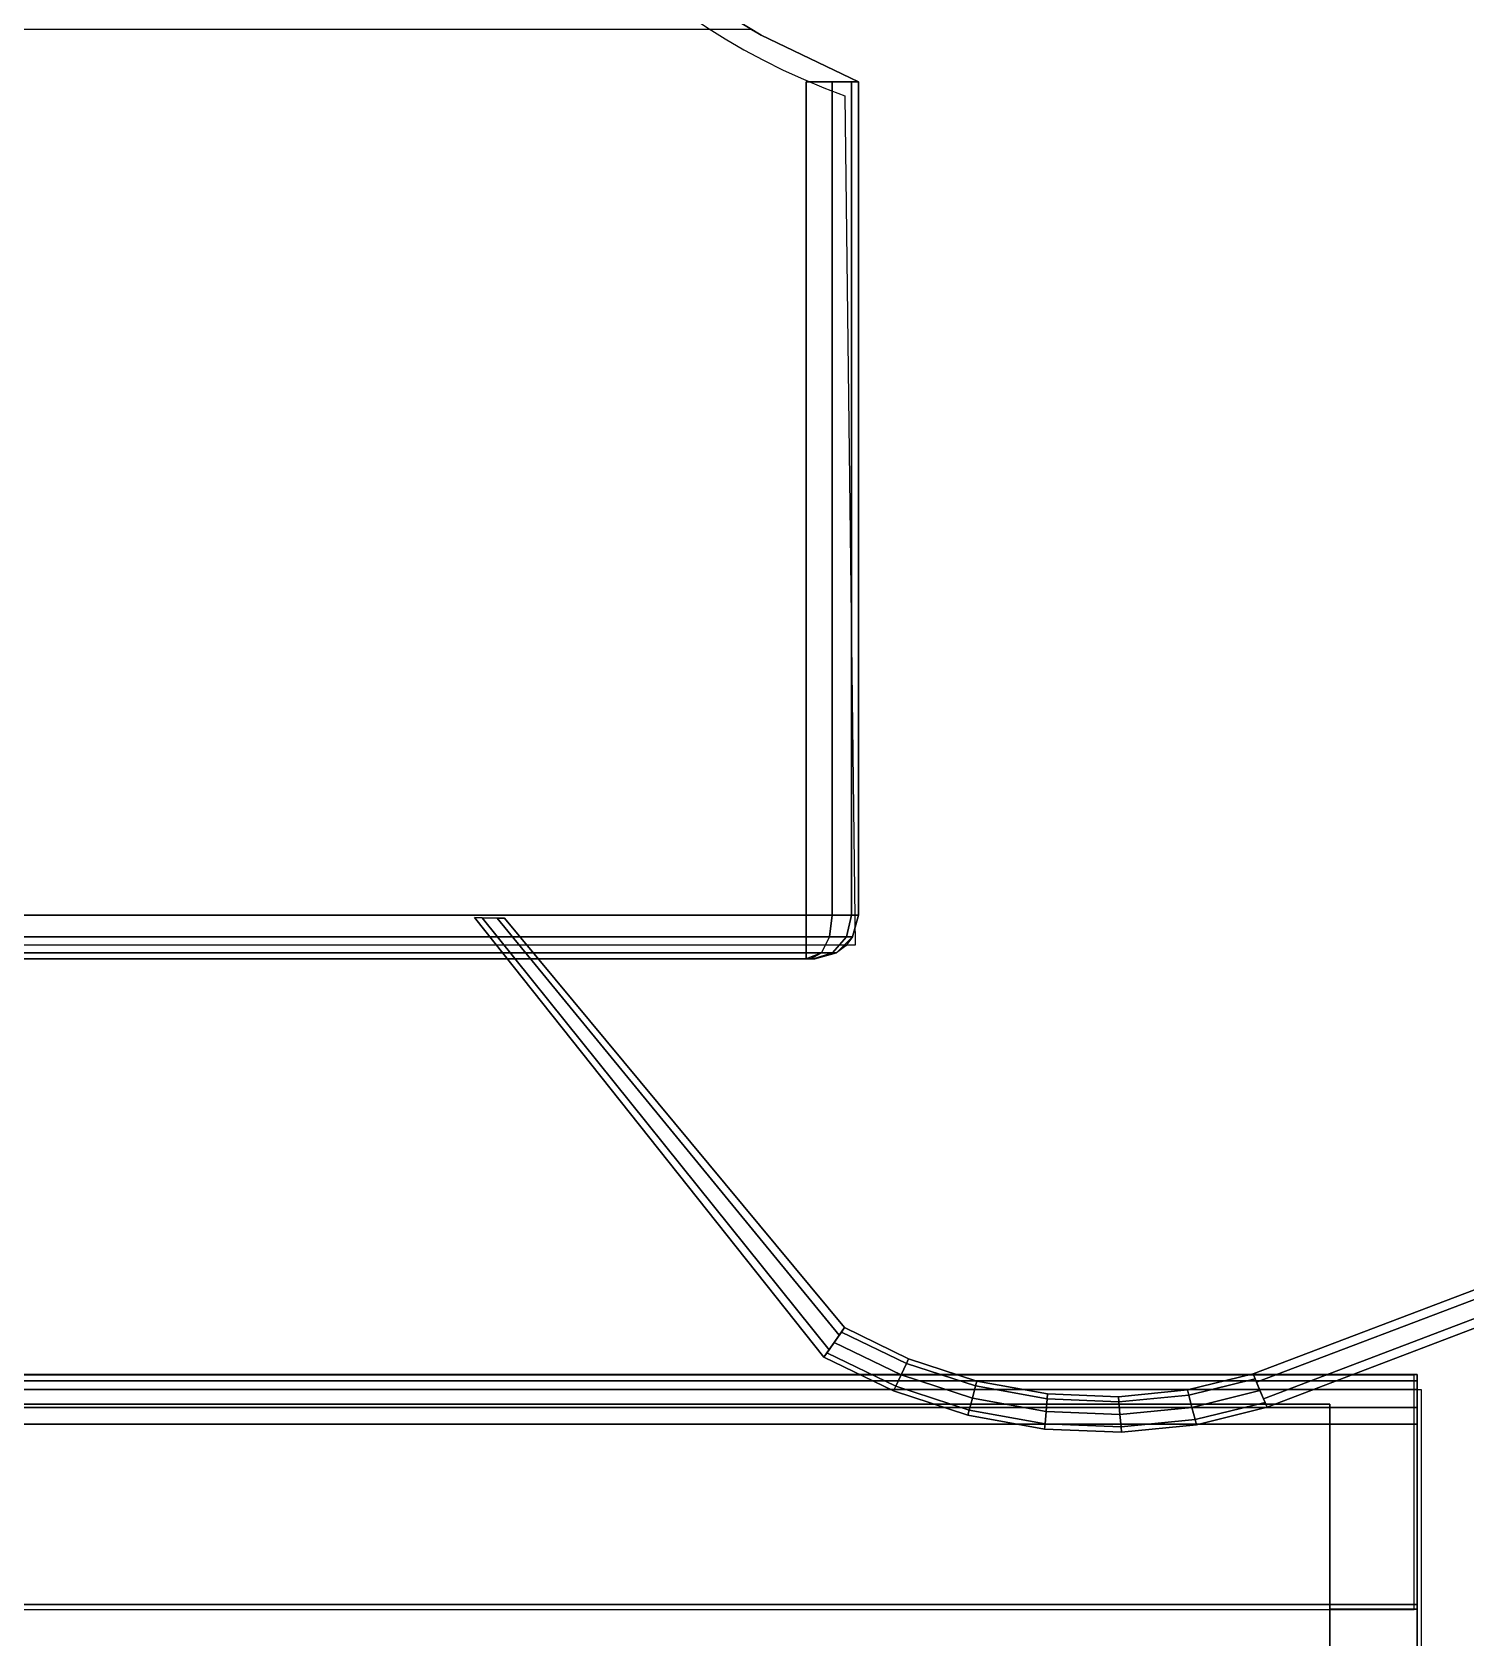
# Model space of a CAD drawing. Header units: millimetres. Extents: x 4513 to 24862, y 3359 to 11488.
# Drawn here: x 4903 to 5066.9, y 11021 to 11204.6 of the extents above; entities that cross this region are included whole.
import ezdxf

# ---------------------------------------------------------------- set-up
doc = ezdxf.new("R2010")
doc.units = ezdxf.units.MM

msp = doc.modelspace()

# ---------------------------------------------------------------- linework, layer by layer
for p, q in [((4995.92, 11197.33), (4997.09, 11100.19)), ((4997.09, 11100.19), (4689.12, 11100.19)), ((5061.04, 11051.03), (4610.48, 11051.03)), ((5061.04, 11024.24), (5061.04, 11051.03)), ((5061.88, 11049.35), (4611.31, 11049.35)), ((5061.88, 10900.36), (5061.88, 11049.35)), ((4610.48, 11024.24), (5061.04, 11024.24))]:
    msp.add_line(p, q)
msp.add_arc((5021.42, 11268.69), 75.78, 189.7538, 250.3352)
for points, invisible_edges in [([(4978.43, 11209.47, 69.86), (4986.34, 11204.25, 52.42), (4985.13, 11204.96, 52.42)], 1), ([(4986.34, 11204.25, 352.42), (4983.46, 11206, 352.42), (4703, 11206, 352.42)], 12), ([(4986.34, 11204.25, 52.42), (4983.46, 11206, 352.42), (4986.34, 11204.25, 352.42)], 1), ([(4700.11, 11204.25, 52.42), (4985.13, 11204.96, 52.42), (4986.34, 11204.25, 52.42)], 13), ([(4700.11, 11204.25, 52.42), (4701.33, 11204.96, 52.42), (4985.13, 11204.96, 52.42)], 12), ([(4997.48, 11198.92, 346.42), (4986.34, 11204.25, 352.42), (4997.48, 11198.92, 352.42)], 1), ([(4991.48, 11198.92, 352.42), (4997.48, 11198.92, 352.42), (4986.34, 11204.25, 352.42)], 12), ([(4986.34, 11204.25, 52.42), (4997.48, 11198.92, 52.42), (4991.48, 11198.92, 52.42)], 12), ([(4986.34, 11204.25, 52.42), (4991.48, 11198.92, 52.42), (4991.48, 11103.65, 52.42)], 13), ([(4986.34, 11204.25, 352.42), (4997.48, 11198.92, 58.42), (4997.48, 11198.92, 52.42)], 13), ([(4997.48, 11198.92, 58.42), (4986.34, 11204.25, 352.42), (4997.48, 11198.92, 346.42)], 3), ([(4986.34, 11204.25, 352.42), (4997.48, 11198.92, 52.42), (4986.34, 11204.25, 52.42)], 1), ([(4693.48, 11103.65, 352.42), (4991.48, 11103.65, 352.42), (4991.48, 11198.92, 352.42)], 12), ([(4991.48, 11103.65, 52.42), (4693.48, 11103.65, 52.42), (4693.48, 11198.36, 52.42)], 12), ([(4994.48, 11198.92, 351.61), (4997.48, 11198.92, 352.42), (4991.48, 11198.92, 352.42)], 1), ([(4991.48, 11198.92, 352.42), (4994.48, 11103.65, 351.61), (4994.48, 11198.92, 351.61)], 1), ([(4991.48, 11198.92, 352.42), (4991.48, 11103.65, 352.42), (4994.48, 11103.65, 351.61)], 12), ([(4997.48, 11198.92, 52.42), (4994.48, 11198.92, 53.22), (4991.48, 11198.92, 52.42)], 1), ([(4991.48, 11198.92, 52.42), (4994.48, 11198.92, 53.22), (4994.48, 11103.65, 53.22)], 12), ([(4994.48, 11103.65, 53.22), (4991.48, 11103.65, 52.42), (4991.48, 11198.92, 52.42)], 12), ([(4997.48, 11198.92, 352.42), (4994.48, 11198.92, 351.61), (4996.68, 11198.92, 349.42)], 13), ([(4994.48, 11198.92, 351.61), (4994.48, 11103.65, 351.61), (4996.68, 11198.92, 349.42)], 2), ([(4994.48, 11103.65, 351.61), (4996.68, 11103.65, 349.42), (4996.68, 11198.92, 349.42)], 12), ([(4997.48, 11198.92, 52.42), (4996.68, 11198.92, 55.42), (4994.48, 11198.92, 53.22)], 13), ([(4996.68, 11198.92, 55.42), (4996.68, 11103.65, 55.42), (4994.48, 11103.65, 53.22)], 12), ([(4994.48, 11103.65, 53.22), (4994.48, 11198.92, 53.22), (4996.68, 11198.92, 55.42)], 12), ([(4997.48, 11198.92, 352.42), (4996.68, 11198.92, 349.42), (4997.48, 11198.92, 346.42)], 1), ([(4996.68, 11198.92, 349.42), (4996.68, 11103.65, 349.42), (4997.48, 11103.65, 346.42)], 12), ([(4997.48, 11103.65, 346.42), (4997.48, 11198.92, 346.42), (4996.68, 11198.92, 349.42)], 12), ([(4997.48, 11198.92, 58.42), (4996.68, 11198.92, 55.42), (4997.48, 11198.92, 52.42)], 2), ([(4996.68, 11198.92, 55.42), (4997.48, 11103.65, 58.42), (4996.68, 11103.65, 55.42)], 1), ([(4996.68, 11198.92, 55.42), (4997.48, 11198.92, 58.42), (4997.48, 11103.65, 58.42)], 12), ([(4997.48, 11198.92, 58.42), (4997.48, 11103.65, 346.42), (4997.48, 11103.65, 58.42)], 1), ([(4997.48, 11103.65, 346.42), (4997.48, 11198.92, 58.42), (4997.48, 11198.92, 346.42)], 1), ([(4693.48, 11101.15, 351.75), (4991.48, 11101.15, 351.75), (4991.48, 11103.65, 352.42)], 12), ([(4991.48, 11103.65, 352.42), (4693.48, 11103.65, 352.42), (4693.48, 11101.15, 351.75)], 12), ([(4991.48, 11103.65, 52.42), (4991.48, 11101.15, 53.08), (4693.48, 11101.15, 53.08)], 12), ([(4693.48, 11101.15, 53.08), (4693.48, 11103.65, 52.42), (4991.48, 11103.65, 52.42)], 12), ([(4993.51, 11053.11, 7.24), (4953.56, 11103.37, 358.98), (4954.43, 11103.34, 360.74)], 12), ([(4994.11, 11053.95, 5.48), (4954.43, 11103.34, 357.23), (4953.56, 11103.37, 358.98)], 12), ([(4953.56, 11103.37, 358.98), (4993.51, 11053.11, 7.24), (4994.11, 11053.95, 5.48)], 12), ([(4994.11, 11053.95, 8.99), (4954.43, 11103.34, 360.74), (4956.15, 11103.3, 360.74)], 12), ([(4954.43, 11103.34, 360.74), (4994.11, 11053.95, 8.99), (4993.51, 11053.11, 7.24)], 12), ([(4995.28, 11055.63, 5.48), (4956.15, 11103.3, 357.23), (4954.43, 11103.34, 357.23)], 12), ([(4954.43, 11103.34, 357.23), (4994.11, 11053.95, 5.48), (4995.28, 11055.63, 5.48)], 12), ([(4995.28, 11055.63, 8.99), (4956.15, 11103.3, 360.74), (4957.01, 11103.29, 358.98)], 12), ([(4956.15, 11103.3, 360.74), (4995.28, 11055.63, 8.99), (4994.11, 11053.95, 8.99)], 12), ([(4995.86, 11056.47, 7.24), (4957.01, 11103.29, 358.98), (4956.15, 11103.3, 357.23)], 12), ([(4956.15, 11103.3, 357.23), (4995.28, 11055.63, 5.48), (4995.86, 11056.47, 7.24)], 12), ([(4957.01, 11103.29, 358.98), (4995.86, 11056.47, 7.24), (4995.28, 11055.63, 8.99)], 12), ([(4994.48, 11103.65, 351.61), (4994.15, 11101.15, 351.03), (4996.1, 11101.15, 349.08)], 12), ([(4994.15, 11101.15, 53.8), (4994.48, 11103.65, 53.22), (4996.68, 11103.65, 55.42)], 12), ([(4994.15, 11101.15, 53.8), (4996.68, 11103.65, 55.42), (4996.1, 11101.15, 55.75)], 1), ([(4994.48, 11103.65, 351.61), (4996.68, 11103.65, 349.42), (4996.68, 11103.65, 349.42)], 12), ([(4994.48, 11103.65, 351.61), (4996.68, 11103.65, 349.42), (4994.48, 11103.65, 351.61)], 1), ([(4994.48, 11103.65, 351.61), (4996.1, 11101.15, 349.08), (4996.68, 11103.65, 349.42)], 1), ([(4994.48, 11103.65, 53.22), (4994.48, 11103.65, 53.22), (4996.68, 11103.65, 55.42)], 12), ([(4994.48, 11103.65, 53.22), (4996.68, 11103.65, 55.42), (4996.68, 11103.65, 55.42)], 1), ([(4996.81, 11101.15, 346.42), (4996.68, 11103.65, 349.42), (4996.1, 11101.15, 349.08)], 1), ([(4997.48, 11103.65, 58.42), (4996.1, 11101.15, 55.75), (4996.68, 11103.65, 55.42)], 13), ([(4996.1, 11101.15, 55.75), (4997.48, 11103.65, 58.42), (4996.81, 11101.15, 58.42)], 1), ([(4997.48, 11103.65, 346.42), (4996.68, 11103.65, 349.42), (4996.68, 11103.65, 349.42)], 12), ([(4996.68, 11103.65, 349.42), (4997.48, 11103.65, 346.42), (4997.48, 11103.65, 346.42)], 1), ([(4996.68, 11103.65, 349.42), (4996.81, 11101.15, 346.42), (4997.48, 11103.65, 346.42)], 1), ([(4997.48, 11103.65, 58.42), (4996.68, 11103.65, 55.42), (4997.48, 11103.65, 58.42)], 1), ([(4996.68, 11103.65, 55.42), (4996.68, 11103.65, 55.42), (4997.48, 11103.65, 58.42)], 2), ([(4997.48, 11103.65, 58.42), (4996.68, 11103.65, 55.42), (4997.48, 11103.65, 58.42)], 1), ([(4996.81, 11101.15, 58.42), (4997.48, 11103.65, 58.42), (4997.48, 11103.65, 346.42)], 12), ([(4997.48, 11103.65, 346.42), (4996.81, 11101.15, 346.42), (4996.81, 11101.15, 58.42)], 12), ([(4991.48, 11099.32, 349.92), (4991.48, 11101.15, 351.75), (4693.48, 11099.32, 349.92)], 2), ([(4991.48, 11101.15, 351.75), (4693.48, 11101.15, 351.75), (4693.48, 11099.32, 349.92)], 12), ([(4991.48, 11099.32, 54.92), (4693.48, 11099.32, 54.92), (4693.48, 11101.15, 53.08)], 12), ([(4693.48, 11101.15, 53.08), (4991.48, 11101.15, 53.08), (4991.48, 11099.32, 54.92)], 12), ([(4991.48, 11101.15, 351.75), (4991.48, 11099.32, 349.92), (4993.23, 11099.32, 349.45)], 12), ([(4991.48, 11101.15, 351.75), (4993.23, 11099.32, 349.45), (4994.15, 11101.15, 351.03)], 1), ([(4991.48, 11099.32, 54.92), (4991.48, 11101.15, 53.08), (4994.15, 11101.15, 53.8)], 12), ([(4991.48, 11099.32, 54.92), (4994.15, 11101.15, 53.8), (4993.23, 11099.32, 55.38)], 1), ([(4994.15, 11101.15, 351.03), (4993.23, 11099.32, 349.45), (4994.51, 11099.32, 348.17)], 12), ([(4993.23, 11099.32, 55.38), (4994.15, 11101.15, 53.8), (4996.1, 11101.15, 55.75)], 12), ([(4993.23, 11099.32, 55.38), (4996.1, 11101.15, 55.75), (4994.51, 11099.32, 56.67)], 1), ([(4994.15, 11101.15, 351.03), (4994.51, 11099.32, 348.17), (4996.1, 11101.15, 349.08)], 1), ([(4996.1, 11101.15, 349.08), (4994.51, 11099.32, 348.17), (4994.98, 11099.32, 346.42)], 12), ([(4994.51, 11099.32, 56.67), (4996.1, 11101.15, 55.75), (4996.81, 11101.15, 58.42)], 12), ([(4994.51, 11099.32, 56.67), (4996.81, 11101.15, 58.42), (4994.98, 11099.32, 58.42)], 1), ([(4996.1, 11101.15, 349.08), (4994.98, 11099.32, 346.42), (4996.81, 11101.15, 346.42)], 1), ([(4994.98, 11099.32, 346.42), (4994.98, 11099.32, 58.42), (4996.81, 11101.15, 58.42)], 12), ([(4996.81, 11101.15, 58.42), (4996.81, 11101.15, 346.42), (4994.98, 11099.32, 346.42)], 12), ([(4991.48, 11098.65, 347.42), (4693.48, 11099.32, 349.92), (4693.48, 11098.65, 347.42)], 1), ([(4991.48, 11098.65, 347.42), (4991.48, 11099.32, 349.92), (4693.48, 11099.32, 349.92)], 12), ([(4991.48, 11099.32, 54.92), (4693.48, 11098.65, 57.42), (4693.48, 11099.32, 54.92)], 1), ([(4991.48, 11099.32, 54.92), (4991.48, 11098.65, 57.42), (4693.48, 11098.65, 57.42)], 12), ([(4993.23, 11099.32, 349.45), (4991.98, 11098.65, 347.28), (4992.35, 11098.65, 346.92)], 12), ([(4991.98, 11098.65, 57.55), (4993.23, 11099.32, 55.38), (4994.51, 11099.32, 56.67)], 12), ([(4991.98, 11098.65, 57.55), (4994.51, 11099.32, 56.67), (4992.35, 11098.65, 57.92)], 1), ([(4992.48, 11098.65, 346.42), (4994.51, 11099.32, 348.17), (4992.35, 11098.65, 346.92)], 1), ([(4993.23, 11099.32, 349.45), (4992.35, 11098.65, 346.92), (4994.51, 11099.32, 348.17)], 1), ([(4994.51, 11099.32, 348.17), (4992.48, 11098.65, 346.42), (4994.98, 11099.32, 346.42)], 1), ([(4992.48, 11098.65, 346.42), (4992.48, 11098.65, 58.42), (4994.98, 11099.32, 346.42)], 2), ([(4992.48, 11098.65, 58.42), (4994.98, 11099.32, 58.42), (4994.98, 11099.32, 346.42)], 12), ([(4692.49, 11098.65, 340.67), (4956.01, 11098.65, 315.36), (4982.49, 11098.65, 340.67)], 3), ([(4726.01, 11098.65, 90.31), (4692.49, 11098.65, 67.88), (4982.49, 11098.65, 67.88)], 13), ([(4692.49, 11098.65, 340.67), (4992.48, 11098.65, 346.42), (4992.35, 11098.65, 346.92)], 13), ([(4692.49, 11098.65, 340.67), (4982.49, 11098.65, 340.67), (4992.48, 11098.65, 346.42)], 14), ([(4982.49, 11098.65, 67.88), (4692.49, 11098.65, 67.88), (4991.98, 11098.65, 57.55)], 14), ([(4991.48, 11098.65, 347.42), (4693.48, 11098.65, 347.42), (4692.98, 11098.65, 347.28)], 12), ([(4693.48, 11098.65, 57.42), (4991.48, 11098.65, 57.42), (4991.98, 11098.65, 57.55)], 12), ([(4992.48, 11098.65, 58.42), (4992.48, 11098.65, 346.42), (4982.49, 11098.65, 340.67)], 14), ([(4992.35, 11098.65, 346.92), (4991.98, 11098.65, 347.28), (4991.48, 11098.65, 347.42)], 12), ([(4991.98, 11098.65, 57.55), (4992.35, 11098.65, 57.92), (4992.48, 11098.65, 58.42)], 12), ([(5135.59, 11086.52, 7.24), (5042.62, 11051.18, 7.24), (5043.01, 11050.23, 8.99)], 12), ([(5042.62, 11051.18, 7.24), (5135.59, 11086.52, 7.24), (5135.95, 11085.57, 5.48)], 12), ([(5043.01, 11050.23, 8.99), (5135.95, 11085.57, 8.99), (5135.59, 11086.52, 7.24)], 12), ([(5135.95, 11085.57, 5.48), (5043.01, 11050.23, 5.48), (5042.62, 11051.18, 7.24)], 12), ([(5135.95, 11085.57, 8.99), (5043.01, 11050.23, 8.99), (5043.81, 11048.32, 8.99)], 12), ([(5043.01, 11050.23, 5.48), (5135.95, 11085.57, 5.48), (5136.67, 11083.68, 5.48)], 12), ([(5043.81, 11048.32, 8.99), (5136.67, 11083.68, 8.99), (5135.95, 11085.57, 8.99)], 12), ([(5136.67, 11083.68, 5.48), (5043.81, 11048.32, 5.48), (5043.01, 11050.23, 5.48)], 12), ([(5136.67, 11083.68, 8.99), (5043.81, 11048.32, 8.99), (5044.23, 11047.38, 7.24)], 12), ([(5043.81, 11048.32, 5.48), (5136.67, 11083.68, 5.48), (5137.03, 11082.73, 7.24)], 12), ([(5137.03, 11082.73, 7.24), (5044.23, 11047.38, 7.24), (5043.81, 11048.32, 5.48)], 12), ([(5044.23, 11047.38, 7.24), (5137.03, 11082.73, 7.24), (5136.67, 11083.68, 8.99)], 12), ([(5002.96, 11052.37, 8.67), (4995.52, 11055.97, 8.67), (4994.7, 11054.78, 9.26)], 12), ([(5002.35, 11051.07, 5.21), (4994.7, 11054.78, 5.21), (4995.52, 11055.97, 5.8)], 12), ([(5003.21, 11052.91, 7.24), (4995.86, 11056.47, 7.24), (4995.52, 11055.97, 8.67)], 12), ([(5002.96, 11052.37, 5.8), (4995.52, 11055.97, 5.8), (4995.86, 11056.47, 7.24)], 12), ([(4995.52, 11055.97, 8.67), (5002.96, 11052.37, 8.67), (5003.21, 11052.91, 7.24)], 12), ([(4995.52, 11055.97, 5.8), (5002.96, 11052.37, 5.8), (5002.35, 11051.07, 5.21)], 12), ([(4995.86, 11056.47, 7.24), (5003.21, 11052.91, 7.24), (5002.96, 11052.37, 5.8)], 12), ([(5001.74, 11049.77, 8.67), (4993.86, 11053.6, 8.67), (4993.51, 11053.11, 7.24)], 12), ([(5001.49, 11049.23, 7.24), (4993.51, 11053.11, 7.24), (4993.86, 11053.6, 5.8)], 12), ([(4993.51, 11053.11, 7.24), (5001.49, 11049.23, 7.24), (5001.74, 11049.77, 8.67)], 12), ([(5002.35, 11051.07, 9.26), (4994.7, 11054.78, 9.26), (4993.86, 11053.6, 8.67)], 12), ([(5001.74, 11049.77, 5.8), (4993.86, 11053.6, 5.8), (4994.7, 11054.78, 5.21)], 12), ([(4993.86, 11053.6, 8.67), (5001.74, 11049.77, 8.67), (5002.35, 11051.07, 9.26)], 12), ([(4993.86, 11053.6, 5.8), (5001.74, 11049.77, 5.8), (5001.49, 11049.23, 7.24)], 12), ([(4994.7, 11054.78, 9.26), (5002.35, 11051.07, 9.26), (5002.96, 11052.37, 8.67)], 12), ([(4994.7, 11054.78, 5.21), (5002.35, 11051.07, 5.21), (5001.74, 11049.77, 5.8)], 12), ([(5010.88, 11049.8, 8.67), (5002.96, 11052.37, 8.67), (5002.35, 11051.07, 9.26)], 12), ([(5010.51, 11048.42, 5.21), (5002.35, 11051.07, 5.21), (5002.96, 11052.37, 5.8)], 12), ([(5011.03, 11050.37, 7.24), (5003.21, 11052.91, 7.24), (5002.96, 11052.37, 8.67)], 12), ([(5010.88, 11049.8, 5.8), (5002.96, 11052.37, 5.8), (5003.21, 11052.91, 7.24)], 12), ([(5002.96, 11052.37, 8.67), (5010.88, 11049.8, 8.67), (5011.03, 11050.37, 7.24)], 12), ([(5002.96, 11052.37, 5.8), (5010.88, 11049.8, 5.8), (5010.51, 11048.42, 5.21)], 12), ([(5003.21, 11052.91, 7.24), (5011.03, 11050.37, 7.24), (5010.88, 11049.8, 5.8)], 12), ([(5061.37, 11050.38, 22.5), (4611.37, 11051.11, 16.95), (4611.37, 11050.38, 22.5)], 1), ([(5061.37, 11050.38, 22.5), (5061.37, 11051.11, 16.95), (4611.37, 11051.11, 16.95)], 12), ([(5061.37, 11051.11, 16.95), (5051.37, 11047.73, 16.95), (4611.37, 11051.11, 16.95)], 3), ([(4611.37, 11051.11, 16.95), (5051.37, 11047.73, 16.95), (4621.37, 11047.73, 16.95)], 13), ([(5061.37, 11049.39, 24.89), (5061.37, 11050.38, 22.5), (4611.37, 11049.39, 24.89)], 2), ([(5061.37, 11050.38, 22.5), (4611.37, 11050.38, 22.5), (4611.37, 11049.39, 24.89)], 12), ([(5010.14, 11047.03, 8.67), (5001.74, 11049.77, 8.67), (5001.49, 11049.23, 7.24)], 12), ([(5009.99, 11046.46, 7.24), (5001.49, 11049.23, 7.24), (5001.74, 11049.77, 5.8)], 12), ([(5010.51, 11048.42, 9.26), (5002.35, 11051.07, 9.26), (5001.74, 11049.77, 8.67)], 12), ([(5010.14, 11047.03, 5.8), (5001.74, 11049.77, 5.8), (5002.35, 11051.07, 5.21)], 12), ([(5001.74, 11049.77, 8.67), (5010.14, 11047.03, 8.67), (5010.51, 11048.42, 9.26)], 12), ([(5001.74, 11049.77, 5.8), (5010.14, 11047.03, 5.8), (5009.99, 11046.46, 7.24)], 12), ([(5002.35, 11051.07, 9.26), (5010.51, 11048.42, 9.26), (5010.88, 11049.8, 8.67)], 12), ([(5002.35, 11051.07, 5.21), (5010.51, 11048.42, 5.21), (5010.14, 11047.03, 5.8)], 12), ([(5019.06, 11048.32, 8.67), (5010.88, 11049.8, 8.67), (5010.51, 11048.42, 9.26)], 12), ([(5018.93, 11046.9, 5.21), (5010.51, 11048.42, 5.21), (5010.88, 11049.8, 5.8)], 12), ([(5019.11, 11048.92, 7.24), (5011.03, 11050.37, 7.24), (5010.88, 11049.8, 8.67)], 12), ([(5019.06, 11048.32, 5.8), (5010.88, 11049.8, 5.8), (5011.03, 11050.37, 7.24)], 12), ([(5010.88, 11049.8, 8.67), (5019.06, 11048.32, 8.67), (5019.11, 11048.92, 7.24)], 12), ([(5010.88, 11049.8, 5.8), (5019.06, 11048.32, 5.8), (5018.93, 11046.9, 5.21)], 12), ([(5011.03, 11050.37, 7.24), (5019.11, 11048.92, 7.24), (5019.06, 11048.32, 5.8)], 12), ([(5042.62, 11051.18, 7.24), (5035.12, 11049.35, 7.24), (5035.26, 11048.77, 8.67)], 12), ([(5035.12, 11049.35, 7.24), (5042.62, 11051.18, 7.24), (5042.84, 11050.62, 5.8)], 12), ([(5042.84, 11050.62, 5.8), (5035.26, 11048.77, 5.8), (5035.12, 11049.35, 7.24)], 12), ([(5035.26, 11048.77, 8.67), (5042.84, 11050.62, 8.67), (5042.62, 11051.18, 7.24)], 12), ([(5042.84, 11050.62, 8.67), (5035.26, 11048.77, 8.67), (5035.61, 11047.36, 9.26)], 12), ([(5035.26, 11048.77, 5.8), (5042.84, 11050.62, 5.8), (5043.4, 11049.27, 5.21)], 12), ([(5035.61, 11047.36, 9.26), (5043.4, 11049.27, 9.26), (5042.84, 11050.62, 8.67)], 12), ([(5051.37, 11047.73, 16.95), (5061.37, 11051.11, 16.95), (5061.37, 11024.28, 16.95)], 13), ([(5061.37, 11049.39, 24.89), (5061.37, 11024.28, 16.95), (5061.37, 11051.11, 16.95)], 13), ([(5061.37, 11049.39, 24.89), (5061.37, 11051.11, 16.95), (5061.37, 11050.38, 22.5)], 1), ([(4611.37, 11047.34, 26.46), (5061.37, 11049.39, 24.89), (4611.37, 11049.39, 24.89)], 1), ([(4611.37, 11047.34, 26.46), (5061.37, 11047.34, 26.46), (5061.37, 11049.39, 24.89)], 12), ([(5051.37, 11047.73, 16.95), (5051.37, 11047.73, 1.85), (4621.37, 11047.73, 16.95)], 2), ([(5051.37, 11047.73, 1.85), (4621.37, 11047.73, 1.85), (4621.37, 11047.73, 16.95)], 12), ([(4621.37, 10900.27, 1.85), (4621.37, 11047.73, 1.85), (5051.37, 11047.73, 1.85)], 12), ([(5051.37, 11047.73, 1.85), (5051.37, 10900.27, 1.85), (4621.37, 10900.27, 1.85)], 12), ([(5001.49, 11049.23, 7.24), (5009.99, 11046.46, 7.24), (5010.14, 11047.03, 8.67)], 12), ([(5018.93, 11046.9, 9.26), (5010.51, 11048.42, 9.26), (5010.14, 11047.03, 8.67)], 12), ([(5018.82, 11045.47, 5.8), (5010.14, 11047.03, 5.8), (5010.51, 11048.42, 5.21)], 12), ([(5010.51, 11048.42, 9.26), (5018.93, 11046.9, 9.26), (5019.06, 11048.32, 8.67)], 12), ([(5010.51, 11048.42, 5.21), (5018.93, 11046.9, 5.21), (5018.82, 11045.47, 5.8)], 12), ([(5027.26, 11047.98, 8.67), (5019.06, 11048.32, 8.67), (5018.93, 11046.9, 9.26)], 12), ([(5027.38, 11046.55, 5.21), (5018.93, 11046.9, 5.21), (5019.06, 11048.32, 5.8)], 12), ([(5018.93, 11046.9, 9.26), (5027.38, 11046.55, 9.26), (5027.26, 11047.98, 8.67)], 12), ([(5027.21, 11048.58, 7.24), (5019.11, 11048.92, 7.24), (5019.06, 11048.32, 8.67)], 12), ([(5027.26, 11047.98, 5.8), (5019.06, 11048.32, 5.8), (5019.11, 11048.92, 7.24)], 12), ([(5019.06, 11048.32, 8.67), (5027.26, 11047.98, 8.67), (5027.21, 11048.58, 7.24)], 12), ([(5019.06, 11048.32, 5.8), (5027.26, 11047.98, 5.8), (5027.38, 11046.55, 5.21)], 12), ([(5019.11, 11048.92, 7.24), (5027.21, 11048.58, 7.24), (5027.26, 11047.98, 5.8)], 12), ([(5035.12, 11049.35, 7.24), (5027.21, 11048.58, 7.24), (5027.26, 11047.98, 8.67)], 12), ([(5027.21, 11048.58, 7.24), (5035.12, 11049.35, 7.24), (5035.26, 11048.77, 5.8)], 12), ([(5035.26, 11048.77, 5.8), (5027.26, 11047.98, 5.8), (5027.21, 11048.58, 7.24)], 12), ([(5027.26, 11047.98, 8.67), (5035.26, 11048.77, 8.67), (5035.12, 11049.35, 7.24)], 12), ([(5035.26, 11048.77, 8.67), (5027.26, 11047.98, 8.67), (5027.38, 11046.55, 9.26)], 12), ([(5027.26, 11047.98, 5.8), (5035.26, 11048.77, 5.8), (5035.61, 11047.36, 5.21)], 12), ([(5035.61, 11047.36, 5.21), (5027.38, 11046.55, 5.21), (5027.26, 11047.98, 5.8)], 12), ([(5027.38, 11046.55, 9.26), (5035.61, 11047.36, 9.26), (5035.26, 11048.77, 8.67)], 12), ([(5043.4, 11049.27, 5.21), (5035.61, 11047.36, 5.21), (5035.26, 11048.77, 5.8)], 12), ([(5043.4, 11049.27, 9.26), (5035.61, 11047.36, 9.26), (5035.97, 11045.96, 8.67)], 12), ([(5035.61, 11047.36, 5.21), (5043.4, 11049.27, 5.21), (5043.98, 11047.93, 5.8)], 12), ([(5043.98, 11047.93, 5.8), (5035.97, 11045.96, 5.8), (5035.61, 11047.36, 5.21)], 12), ([(5035.97, 11045.96, 8.67), (5043.98, 11047.93, 8.67), (5043.4, 11049.27, 9.26)], 12), ([(5043.98, 11047.93, 8.67), (5035.97, 11045.96, 8.67), (5036.13, 11045.37, 7.24)], 12), ([(5035.97, 11045.96, 5.8), (5043.98, 11047.93, 5.8), (5044.23, 11047.38, 7.24)], 12), ([(5036.13, 11045.37, 7.24), (5044.23, 11047.38, 7.24), (5043.98, 11047.93, 8.67)], 12), ([(5051.37, 10900.27, 1.85), (5051.37, 11047.73, 16.95), (5051.37, 10900.45, 2.65)], 3), ([(5051.37, 11047.73, 16.95), (5051.37, 10900.27, 1.85), (5051.37, 11047.73, 1.85)], 1), ([(5051.37, 10900.45, 2.65), (5051.37, 11047.73, 16.95), (5051.37, 11024.28, 16.95)], 1), ([(5051.37, 11047.73, 16.95), (5061.37, 11024.28, 16.95), (5051.37, 11024.28, 16.95)], 1), ([(5061.37, 11045.42, 26.85), (5061.37, 11049.39, 24.89), (5061.37, 11047.34, 26.46)], 1), ([(5061.37, 11047.34, 26.46), (4611.37, 11047.34, 26.46), (4611.37, 11045.42, 26.85)], 12), ([(4611.37, 11045.42, 26.85), (5061.37, 11045.42, 26.85), (5061.37, 11047.34, 26.46)], 12), ([(5018.82, 11045.47, 8.67), (5010.14, 11047.03, 8.67), (5009.99, 11046.46, 7.24)], 12), ([(5018.77, 11044.88, 7.24), (5009.99, 11046.46, 7.24), (5010.14, 11047.03, 5.8)], 12), ([(5009.99, 11046.46, 7.24), (5018.77, 11044.88, 7.24), (5018.82, 11045.47, 8.67)], 12), ([(5010.14, 11047.03, 8.67), (5018.82, 11045.47, 8.67), (5018.93, 11046.9, 9.26)], 12), ([(5010.14, 11047.03, 5.8), (5018.82, 11045.47, 5.8), (5018.77, 11044.88, 7.24)], 12), ([(5027.38, 11046.55, 9.26), (5018.93, 11046.9, 9.26), (5018.82, 11045.47, 8.67)], 12), ([(5027.51, 11045.12, 5.8), (5018.82, 11045.47, 5.8), (5018.93, 11046.9, 5.21)], 12), ([(5018.82, 11045.47, 8.67), (5027.51, 11045.12, 8.67), (5027.38, 11046.55, 9.26)], 12), ([(5018.93, 11046.9, 5.21), (5027.38, 11046.55, 5.21), (5027.51, 11045.12, 5.8)], 12), ([(5035.61, 11047.36, 9.26), (5027.38, 11046.55, 9.26), (5027.51, 11045.12, 8.67)], 12), ([(5027.38, 11046.55, 5.21), (5035.61, 11047.36, 5.21), (5035.97, 11045.96, 5.8)], 12), ([(5035.97, 11045.96, 5.8), (5027.51, 11045.12, 5.8), (5027.38, 11046.55, 5.21)], 12), ([(5027.51, 11045.12, 8.67), (5035.97, 11045.96, 8.67), (5035.61, 11047.36, 9.26)], 12), ([(5035.97, 11045.96, 8.67), (5027.51, 11045.12, 8.67), (5027.56, 11044.52, 7.24)], 12), ([(5027.51, 11045.12, 5.8), (5035.97, 11045.96, 5.8), (5036.13, 11045.37, 7.24)], 12), ([(5027.56, 11044.52, 7.24), (5036.13, 11045.37, 7.24), (5035.97, 11045.96, 8.67)], 12), ([(5044.23, 11047.38, 7.24), (5036.13, 11045.37, 7.24), (5035.97, 11045.96, 5.8)], 12), ([(5061.37, 11024.81, 26.85), (5061.37, 11045.42, 26.85), (4611.37, 11024.81, 26.85)], 2), ([(5061.37, 11045.42, 26.85), (4611.37, 11045.42, 26.85), (4611.37, 11024.81, 26.85)], 12), ([(5027.51, 11045.12, 8.67), (5018.82, 11045.47, 8.67), (5018.77, 11044.88, 7.24)], 12), ([(5027.56, 11044.52, 7.24), (5018.77, 11044.88, 7.24), (5018.82, 11045.47, 5.8)], 12), ([(5018.77, 11044.88, 7.24), (5027.56, 11044.52, 7.24), (5027.51, 11045.12, 8.67)], 12), ([(5018.82, 11045.47, 5.8), (5027.51, 11045.12, 5.8), (5027.56, 11044.52, 7.24)], 12), ([(5036.13, 11045.37, 7.24), (5027.56, 11044.52, 7.24), (5027.51, 11045.12, 5.8)], 12), ([(5061.37, 10904.67, 12.28), (5061.37, 11045.42, 26.85), (5061.37, 11024.81, 26.85)], 1), ([(5061.37, 11024.81, 26.85), (4611.37, 11024.81, 26.85), (4611.37, 10904.67, 12.28)], 12), ([(4611.37, 10904.67, 12.28), (5061.37, 10904.67, 12.28), (5061.37, 11024.81, 26.85)], 12), ([(5061.37, 10900.27, 2.63), (5051.37, 10900.45, 2.65), (5051.37, 11024.28, 16.95)], 13), ([(5061.37, 10900.27, 2.63), (5051.37, 11024.28, 16.95), (5061.37, 11024.28, 16.95)], 1), ([(5061.37, 11024.28, 16.95), (5061.37, 10900.68, 9.27), (5061.37, 10900.27, 2.63)], 3)]:
    msp.add_3dface(points, dxfattribs=dict(invisible_edges=invisible_edges))
for points in [[(4991.48, 11103.65, 352.42), (4994.48, 11103.65, 351.61), (4994.48, 11103.65, 351.61)], [(4991.48, 11102.36, 352.24), (4991.48, 11101.15, 351.75), (4991.48, 11103.65, 352.42)], [(4991.48, 11103.65, 352.42), (4994.48, 11103.65, 351.61), (4994.48, 11103.65, 351.61)], [(4991.48, 11102.36, 52.59), (4991.48, 11103.65, 52.42), (4991.48, 11101.15, 53.08)], [(4991.48, 11103.65, 52.42), (4994.48, 11103.65, 53.22), (4994.48, 11103.65, 53.22)], [(4991.48, 11103.65, 52.42), (4994.48, 11103.65, 53.22), (4994.48, 11103.65, 53.22)], [(4997.48, 11103.65, 346.42), (4996.81, 11101.15, 346.42), (4997.48, 11103.65, 346.42)], [(4997.48, 11103.65, 58.42), (4997.48, 11103.65, 58.42), (4996.81, 11101.15, 58.42)], [(4991.48, 11099.32, 349.92), (4991.48, 11100.12, 350.95), (4991.48, 11101.15, 351.75)], [(4991.48, 11101.15, 53.08), (4991.48, 11100.12, 53.88), (4991.48, 11099.32, 54.92)], [(4994.98, 11099.32, 346.42), (4996.81, 11101.15, 346.42), (4996.02, 11100.12, 346.42)], [(4996.81, 11101.15, 58.42), (4996.02, 11100.12, 58.42), (4994.98, 11099.32, 58.42)], [(4991.48, 11099.32, 349.92), (4991.48, 11098.65, 347.42), (4991.48, 11098.82, 348.71)], [(4991.48, 11099.32, 349.92), (4991.48, 11098.65, 347.42), (4993.23, 11099.32, 349.45)], [(4991.48, 11099.32, 54.92), (4991.48, 11098.65, 57.42), (4991.48, 11098.65, 57.42)], [(4991.48, 11099.32, 54.92), (4993.23, 11099.32, 55.38), (4991.48, 11098.65, 57.42)], [(4994.51, 11099.32, 56.67), (4994.98, 11099.32, 58.42), (4992.48, 11098.65, 58.42)], [(4992.48, 11098.65, 58.42), (4994.98, 11099.32, 58.42), (4992.48, 11098.65, 58.42)], [(4991.48, 11098.65, 57.42), (4991.98, 11098.65, 57.55), (4991.48, 11098.65, 57.42)], [(4991.48, 11098.65, 57.42), (4991.98, 11098.65, 57.55), (4991.48, 11098.65, 57.42)], [(4992.35, 11098.65, 57.92), (4992.48, 11098.65, 58.42), (4992.48, 11098.65, 58.42)], [(4992.35, 11098.65, 57.92), (4992.48, 11098.65, 58.42), (4992.48, 11098.65, 58.42)]]:
    msp.add_3dface(points)

doc.saveas('drawing.dxf')
